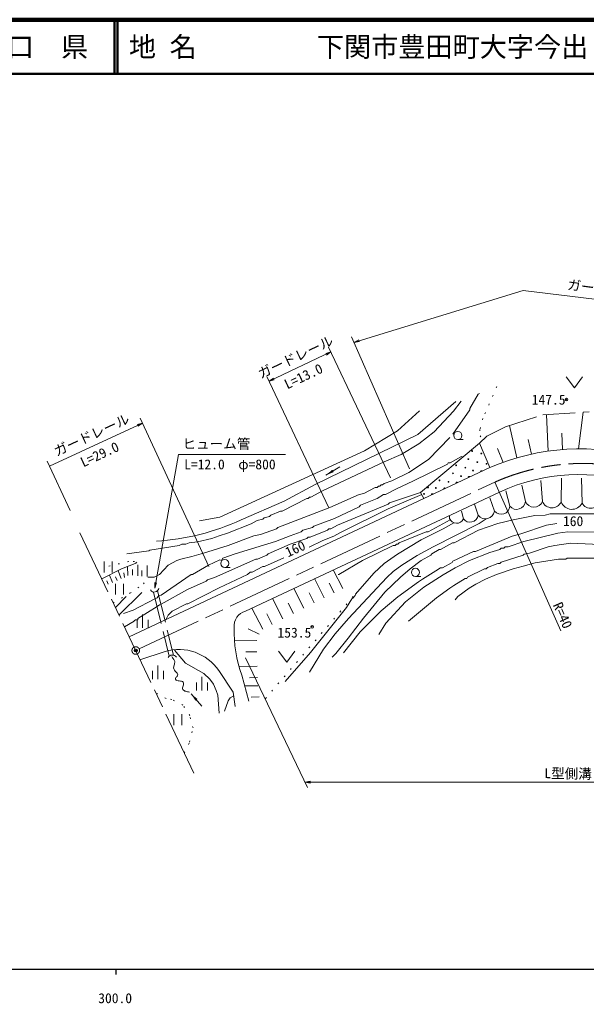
# Model space of a CAD drawing. Units: millimetres, scale not verified. Extents: x 40000 to 680000, y 20000 to 380000.
# Drawn here: x 350250 to 454674, y 198715 to 380000 of the extents above; entities that cross this region are included whole.
import ezdxf
from ezdxf.enums import TextEntityAlignment as Align

# ---------------------------------------------------------------- set-up
doc = ezdxf.new("R2010")
doc.units = ezdxf.units.MM
doc.header["$LTSCALE"] = 1000
doc.header["$PDMODE"] = 32
doc.header["$PDSIZE"] = 500
for name, pattern in [('CHAIN', [18.5, 12, -1.5, 3.5, -1.5]), ('DASHED', [7.5, 6, -1.5]), ('DOTTED', [1.75, 0.25, -1.5])]:
    doc.linetypes.add(name, pattern=pattern)
for name, color, linetype, lineweight in [('M-BGD', 7, 'Continuous', 13), ('M-BMK', 2, 'CHAIN', 13), ('M-STR-HTXT', 7, 'Continuous', 13), ('M-TTL', 2, 'Continuous', 140), ('M-TTL-BAND', 7, 'Continuous', 25), ('M-TTL-LINE', 7, 'Continuous', 50)]:
    doc.layers.add(name, color=color, linetype=linetype, lineweight=lineweight)
doc.layers.add('M-OTRS', color=6, linetype='Continuous')
doc.layers.add('M-TTL-TXT', color=7, linetype='Continuous')
doc.styles.add('ＭＳ ゴシック', font='')
doc.styles.get('ＭＳ ゴシック').set_extended_font_data('MS Gothic')

# ---------------------------------------------------------------- blocks, each defined once
blk = doc.blocks.new('田')
at = {"color": 7, "linetype": 'Continuous', "lineweight": 13}
for p, q in [((-0.75, 2), (-0.75, 0)), ((0.75, 0), (0.75, 2))]:
    blk.add_line(p, q, dxfattribs=at)
blk = doc.blocks.new('畑')
at = {"color": 7, "linetype": 'Continuous', "lineweight": 13}
for p, q in [((-1.5, 2), (0, 0)), ((0, 0), (1.5, 2))]:
    blk.add_line(p, q, dxfattribs=at)
blk = doc.blocks.new('荒地')
at = {"color": 7, "linetype": 'Continuous', "lineweight": 13}
for p, q in [((0, 0), (0, 2.5)), ((-1, 1.5), (-1, 0)), ((1, 1.5), (1, 0))]:
    blk.add_line(p, q, dxfattribs=at)
blk = doc.blocks.new('広葉樹林')
at = {"color": 7, "linetype": 'Continuous', "lineweight": 13}
blk.add_line((0, 0), (1, 0), dxfattribs=at)
blk.add_circle((0, 0.75), 0.75, dxfattribs=at)
blk = doc.blocks.new('filled_arrow')
at = {"color": 0, "linetype": 'Continuous', "lineweight": -2}
blk.add_solid([(7.5, 1.25), (0, 0), (7.5, -1.25)], dxfattribs=at)
blk = doc.blocks.new('open_arrow')
at = {"color": 0, "linetype": 'Continuous', "lineweight": -2}
blk.add_lwpolyline([(7.5, 1.25), (0, 0), (7.5, -1.25)], dxfattribs=at)

msp = doc.modelspace()

# ---------------------------------------------------------------- linework, layer by layer
at = {"layer": 'M-BGD', "linetype": 'DOTTED'}
for p, q in [((438177, 312396), (435624, 306501)), ((435624, 306501), (435061, 304474)), ((435061, 304474), (435098, 303310)), ((435098, 303310), (435671, 302606)), ((370346, 280118), (365953, 279142)), ((371397, 280156), (370346, 280118)), ((371848, 279893), (371397, 280156)), ((370571, 274299), (373049, 276026)), ((373049, 276026), (373988, 277152)), ((367469, 272541), (370571, 274299)), ((395566, 254917), (412235, 274289)), ((377235, 254908), (375353, 255901)), ((378305, 254720), (377235, 254908)), ((380332, 253688), (378305, 254720)), ((381590, 251754), (380332, 253688)), ((382191, 249464), (381590, 251754)), ((381553, 246855), (382191, 249464)), ((380588, 244853), (381553, 246855))]:
    msp.add_line(p, q, dxfattribs=at)
at = {"layer": 'M-BGD'}
for p, q in [((423648, 303573), (430631, 309655)), ((423948, 307928), (419893, 304249)), ((447618, 300484), (447323, 307197)), ((453241, 300911), (454071, 307671)), ((441844, 299233), (440517, 305200)), ((404726, 294337), (423648, 303573)), ((419893, 304249), (413792, 300539)), ((450291, 300782), (450159, 303791)), ((434995, 301968), (424098, 292873)), ((434995, 301968), (436897, 297447)), ((439323, 298410), (438299, 300955)), ((444564, 299929), (443961, 302639)), ((413792, 300539), (387156, 288331)), ((420523, 299861), (417391, 298507)), ((417391, 298507), (406045, 293173)), ((406699, 296060), (409268, 297610)), ((424733, 291753), (436897, 297447)), ((421963, 296559), (418830, 295035)), ((450047, 291146), (450123, 295501)), ((453877, 290921), (453802, 295501)), ((399019, 291259), (404726, 294337)), ((422725, 294951), (419677, 293511)), ((443440, 291221), (442764, 294225)), ((446594, 291221), (446293, 295051)), ((391869, 271012), (438644, 292948)), ((424098, 292873), (424733, 291753)), ((437733, 289419), (436907, 291897)), ((440587, 290320), (439836, 293174)), ((370432, 266287), (424733, 291753)), ((391060, 287805), (399019, 291259)), ((434730, 288668), (434054, 290696)), ((387156, 288331), (383402, 287655)), ((429474, 288068), (429474, 288648)), ((432027, 287993), (431651, 289419)), ((370212, 277546), (370131, 279208)), ((372033, 277528), (372027, 279546)), ((373723, 277359), (373716, 279377)), ((367367, 276299), (366794, 277608)), ((368936, 277002), (368391, 278447)), ((369593, 277208), (369419, 278036)), ((371059, 277637), (371056, 278646)), ((372748, 277468), (372745, 278477)), ((409783, 275181), (408041, 278597)), ((366571, 275951), (366294, 276582)), ((368205, 276666), (367909, 277343)), ((406390, 273452), (404592, 276979)), ((408206, 274377), (407299, 276158)), ((368543, 270274), (372746, 274440)), ((402645, 271542), (400784, 275193)), ((404520, 272498), (403582, 274340)), ((367880, 271674), (369856, 273708)), ((398776, 269570), (396850, 273348)), ((400713, 270558), (399743, 272461)), ((375565, 271837), (372009, 269635)), ((395038, 267664), (393049, 271565)), ((396781, 268553), (395777, 270521)), ((371332, 269127), (369578, 268091)), ((372009, 269635), (372009, 269381)), ((394390, 266771), (392363, 267748)), ((393939, 265608), (389833, 265523)), ((377066, 263562), (372411, 262022)), ((393983, 263518), (391946, 263476)), ((386940, 260032), (389568, 256053)), ((394038, 260830), (390674, 260761)), ((391182, 259207), (392496, 254401)), ((394081, 258744), (392631, 258714)), ((381845, 255763), (383817, 253503)), ((389568, 256053), (389981, 253425)), ((394112, 257255), (391729, 257206)), ((394390, 255171), (392939, 255141))]:
    msp.add_line(p, q, dxfattribs=at)
at = {"layer": 'M-BGD', "linetype": 'DASHED'}
for p, q in [((439801, 304971), (446633, 307149)), ((446633, 307149), (455193, 307750)), ((436347, 303245), (439801, 304971)), ((434995, 301968), (436347, 303245)), ((371848, 279893), (369013, 278804)), ((369013, 278804), (365373, 276965)), ((374900, 274518), (377821, 262674)), ((375663, 274764), (378593, 262887))]:
    msp.add_line(p, q, dxfattribs=at)
at = {"layer": 'M-BGD', "linetype": 'CHAIN'}
msp.add_line((382346, 241143), (360937, 286327), dxfattribs=at)
at = {"layer": 'M-BGD'}
for points in [[(435001, 311122), (434747, 310953), (433223, 308328), (433223, 308074), (430091, 303587)], [(431615, 309683), (430175, 307820), (426619, 304010), (423825, 301809), (420523, 299861)], [(429498, 302994), (425603, 298930), (421963, 296559)], [(422725, 294951), (429075, 298083), (429244, 298337), (429583, 298337), (431699, 299523), (431784, 299438)], [(418830, 295035), (417391, 294527), (417137, 294273), (416883, 294273), (416629, 294019), (416375, 294019), (416121, 293765), (415782, 293765), (413665, 292665), (412819, 292495), (407400, 290125)], [(406045, 293173), (403929, 291987), (403675, 291987), (403421, 291733), (403167, 291733), (398595, 289447), (398341, 289447), (396563, 288685), (396309, 288431), (395293, 288177), (395039, 287923), (394023, 287669), (392922, 287077), (388519, 285383), (386995, 284875), (385641, 284367), (383016, 283775)], [(424100, 292869), (418407, 290971), (418153, 290717), (408839, 286823)], [(424331, 292462), (418153, 289871), (409347, 285468)], [(419677, 293511), (417645, 292495), (417306, 292495), (416121, 291733), (413073, 290548)], [(407400, 290125), (397833, 286399), (397579, 286145), (394615, 285129), (393430, 284875), (388689, 283097), (384117, 281658)], [(408247, 288093), (412819, 290209), (413073, 290548)], [(462687, 288262), (460571, 288685), (457607, 288939), (448040, 288939), (447109, 288685), (445161, 288601), (441182, 287839)], [(408839, 286823), (407569, 286145), (407231, 286145), (406977, 285891), (403759, 284621), (403421, 284621), (403167, 284367), (400119, 283351), (396055, 281573), (395801, 281319), (394107, 280557), (393769, 280557), (386149, 277171)], [(408247, 288093), (404437, 286653), (404183, 286399), (402405, 285891), (402151, 285637), (400119, 284875), (397409, 283859), (389959, 281573), (387673, 280727), (387419, 280303)], [(436242, 288001), (434917, 287161), (426450, 282843), (423487, 281235), (420693, 279457), (419084, 278271), (417899, 277171), (410871, 269635), (408416, 266841), (406215, 263963), (403675, 259729)], [(407823, 262523), (408501, 263201), (410787, 265995), (413581, 269720), (417560, 274461), (420439, 277255), (422217, 278779), (424249, 280303), (426027, 281319), (426196, 281573), (427551, 282335), (427805, 282335), (430006, 283605), (430345, 283605), (434832, 285891), (438388, 287161), (441182, 287839)], [(429602, 287815), (425519, 285637), (425180, 285637), (420185, 283605), (419931, 283351), (419677, 283351), (419423, 283097), (419084, 283097), (413411, 280303), (409093, 277763), (408924, 277763)], [(430277, 287268), (428313, 286145), (424249, 284113), (419846, 281489), (417391, 279795), (415528, 278017), (412141, 274123)], [(449225, 287161), (447363, 286823), (442621, 285214)], [(409347, 285468), (408162, 284791), (406130, 284029), (403590, 282759)], [(442621, 285214), (441013, 284791), (434239, 281997), (433901, 281997), (430091, 280219), (429921, 279965), (428143, 278949), (427805, 278949), (426958, 278441), (424503, 276917), (423741, 276409), (419931, 273615), (416883, 271075), (412988, 267180), (409940, 263285)], [(461502, 284452), (460486, 284621), (460147, 284875), (456422, 285383), (456253, 285553), (451257, 285637), (449395, 285383), (443129, 283859)], [(383016, 283775), (381492, 283605), (380899, 283351), (380137, 283351), (379629, 283097), (374211, 282251), (374041, 282081), (369977, 281573)], [(443129, 283859), (440251, 282843), (439743, 282843), (439489, 282589), (438981, 282589), (438727, 282335), (436864, 281827), (433139, 280303), (430514, 278949), (428313, 277679), (424757, 275393), (421370, 272683), (417729, 268789), (416459, 266672)], [(460740, 282081), (458708, 282589), (458369, 282843), (457099, 283097), (455829, 283351), (451765, 283521), (448887, 283097), (447617, 282843), (444230, 281658)], [(384117, 281658), (382000, 281065), (379968, 280557), (379206, 280303), (377597, 279457), (375989, 277763), (375057, 277255), (373872, 277255)], [(444230, 281658), (443214, 281489), (443045, 281319), (438981, 280049), (438727, 279795), (438388, 279795), (436441, 279033), (436187, 278779), (435933, 278779), (432800, 277255), (432631, 277001), (432377, 277001), (430260, 275731), (429498, 275223), (427043, 273445), (421878, 269127)], [(385048, 279457), (382085, 277763), (381831, 277763), (376327, 273953), (375904, 273869)], [(385048, 279457), (387165, 280473), (387419, 280303)], [(398933, 280811), (395377, 279203), (395039, 279203), (393091, 278187), (392753, 278187), (392245, 277763), (386995, 275308)], [(445246, 279880), (443045, 279287), (441182, 278779), (438134, 277763), (436102, 276917), (434324, 275985), (433054, 275223), (431022, 273699), (430514, 273107)], [(460147, 280473), (458454, 280727), (451173, 280727), (450919, 280557), (449564, 280557), (445246, 279880)], [(386149, 277171), (384879, 276747), (384625, 276493), (381153, 274969), (376327, 272260)], [(375904, 273869), (375565, 273445), (375142, 273276)], [(386995, 275308), (381238, 272345), (380984, 272345), (378359, 270990), (377597, 270228), (377255, 269487)], [(412141, 274123), (412057, 273869), (411633, 273361), (411464, 273276)], [(375142, 273276), (371163, 271159), (369385, 270567)], [(376327, 272260), (375989, 272175), (375565, 271837)], [(411464, 273276), (410448, 271667), (403844, 263370), (399187, 258036)], [(372009, 269381), (371586, 269381), (371332, 269212), (371332, 269127)], [(378783, 263793), (380815, 261423), (384201, 259475), (385302, 258459), (385979, 257528), (386487, 256343), (386741, 255496), (386995, 252194)], [(378293, 262604), (378364, 262493), (378440, 262385), (378519, 262277), (378597, 262169), (378670, 262059), (378733, 261946), (378784, 261828), (378819, 261703), (378831, 261540), (378812, 261375), (378771, 261210), (378720, 261045), (378670, 260880), (378631, 260715), (378615, 260552), (378631, 260389), (378691, 260233), (378787, 260091), (378905, 259958), (379034, 259830), (379159, 259701), (379267, 259567), (379346, 259422), (379382, 259263), (379365, 259151), (379310, 259045), (379231, 258942), (379142, 258842), (379056, 258744), (378990, 258644), (378956, 258542), (378969, 258437), (379072, 258293), (379230, 258208), (379428, 258162), (379648, 258138), (379872, 258115), (380082, 258076), (380263, 258002), (380396, 257874), (380451, 257727), (380451, 257565), (380415, 257394), (380361, 257218), (380306, 257042), (380269, 256871), (380268, 256708), (380321, 256560), (380422, 256437), (380549, 256345), (380696, 256276), (380857, 256223), (381026, 256179), (381198, 256138), (381365, 256092), (381522, 256034)], [(389620, 255327), (389027, 254988), (388689, 254480), (388011, 252533)]]:
    msp.add_lwpolyline(points, dxfattribs=at)
for centre in [(433636, 300497), (435326, 300046), (430689, 297869), (432379, 297437), (432923, 299014), (434594, 298451), (436283, 298132), (430107, 296386), (431590, 295860), (433787, 296893), (425490, 293795), (426935, 293702), (427611, 295091), (429263, 294809), (424758, 292594)]:
    msp.add_circle(centre, 75, dxfattribs=at)
for centre, radius, start, end in [((453604, 258913), 42000, 73.51584, 113.4391), ((433079, 295660), 150, 25.08374, 205.08374), ((435343, 296720), 150, 25.08374, 205.08374), ((453316, 261205), 34970, 71.2296, 114.80787), ((428551, 293540), 150, 25.08374, 205.08374), ((430815, 294600), 150, 25.08374, 205.08374), ((426287, 292481), 150, 25.08374, 205.08374), ((438972, 290464), 1621, 220.14543, 354.9057), ((441826, 291365), 1621, 220.14543, 354.9057), ((445017, 291878), 1708, 202.61986, 337.38014), ((448336, 291903), 1871, 201.3745, 336.13477), ((452009, 291831), 2078, 199.2534, 334.01367), ((455526, 291828), 1882, 208.82331, 343.58358), ((433238, 288894), 1509, 216.65611, 351.41638), ((436075, 289670), 1677, 216.65611, 351.41638), ((372905, 327238), 43412, 273.35078, 294.72171), ((430766, 288562), 1383, 200.93518, 335.69545), ((375061, 275324), 822, 211.29768, 353.75994), ((392589, 268286), 2820, 104.78898, 187.51915), ((412662, 267098), 22884, 177.95005, 200.17271), ((379593, 255053), 8875, 34.12514, 106.53961), ((378412, 262038), 868, 33.53282, 153.61985)]:
    msp.add_arc(centre, radius, start, end, dxfattribs=at)
for p in [(451005, 309974), (404151, 268114)]:
    msp.add_point(p, dxfattribs=at)
at = {"layer": 'M-BMK'}
msp.add_line((372275, 264032), (437813, 294768), dxfattribs=at)
msp.add_circle((371642, 263735), 700, dxfattribs=at)
msp.add_arc((454054, 258213), 40000, 76.64496, 113.95502, dxfattribs=at)
at = {"layer": 'M-OTRS'}
msp.add_point((371642, 263735), dxfattribs=at)
at = {"layer": 'M-STR-HTXT'}
for p, q in [((411849, 320526), (443022, 330071)), ((521181, 320546), (443022, 330071)), ((422114, 297208), (411411, 321521)), ((418604, 295557), (407186, 319662)), ((396201, 313352), (407614, 318758)), ((407191, 290151), (395773, 314256)), ((385139, 279195), (372447, 306567)), ((355766, 297730), (372868, 305660)), ((359552, 289565), (355346, 298638)), ((437813, 294768), (449994, 267352)), ((391849, 262412), (403302, 238476)), ((402826, 239471), (509162, 239458))]:
    msp.add_line(p, q, dxfattribs=at)
msp.add_lwpolyline([(375154, 275240), (379509, 299868), (399217, 299868)], dxfattribs=at)
at = {"layer": 'M-TTL'}
msp.add_line((680000, 380000), (40000, 380000), dxfattribs=at)
at = {"layer": 'M-TTL-BAND'}
for p, q in [((40000, 205000), (579000, 205000)), ((368000, 205000), (368000, 204000))]:
    msp.add_line(p, q, dxfattribs=at)
at = {"layer": 'M-TTL-LINE'}
for p, q in [((367750, 380000), (367750, 370000)), ((368250, 380000), (368250, 370000)), ((40000, 370000), (680000, 370000))]:
    msp.add_line(p, q, dxfattribs=at)

# ---------------------------------------------------------------- block references
at = {"layer": 'M-BGD', "xscale": 1000, "yscale": 1000}
for name, p in [('畑', (452474, 312163)), ('広葉樹林', (430994, 302616)), ('田', (366571, 278138)), ('広葉樹林', (388045, 279039)), ('広葉樹林', (423185, 277387)), ('田', (368650, 274048)), ('荒地', (372911, 267891)), ('畑', (399458, 261619)), ('荒地', (375731, 258465)), ('荒地', (383840, 256363)), ('田', (379410, 249980))]:
    msp.add_blockref(name, p, dxfattribs=at)
at = {"layer": 'M-BGD', "xscale": 200, "yscale": 200}
for p, rotation in [((406699, 296060), 31.1), ((381845, 255763), 311.1)]:
    msp.add_blockref('filled_arrow', p, dxfattribs=dict(at, rotation=rotation))
at = {"layer": 'M-STR-HTXT', "xscale": 133, "yscale": 133}
for p, rotation in [((411849, 320526), 17), ((407614, 318758), 205.3), ((396201, 313352), 25.3), ((372868, 305660), 204.9), ((375154, 275240), 80)]:
    msp.add_blockref('open_arrow', p, dxfattribs=dict(at, rotation=rotation))
msp.add_blockref('open_arrow', (402826, 239471), dxfattribs=at)

# ---------------------------------------------------------------- texts
at = {"layer": 'M-BGD', "style": 'ＭＳ ゴシック'}
msp.add_text('147.5', height=1833, dxfattribs=at).set_placement((450845, 309974), align=Align.MIDDLE_RIGHT)
msp.add_text('160', height=1833, dxfattribs=at).set_placement((452245, 286116), align=Align.BOTTOM_CENTER)
msp.add_text('160', height=1833, rotation=24.444, dxfattribs=at).set_placement((401636, 281179), align=Align.BOTTOM_CENTER)
msp.add_text('153.5', height=1833, dxfattribs=at).set_placement((403991, 267954), align=Align.TOP_RIGHT)
at = {"layer": 'M-STR-HTXT', "style": 'ＭＳ ゴシック'}
for s, rotation, p in [('ガードレール', 352.599, (458462, 328795)), ('ガードレール', 25.346, (401693, 316507)), ('L=13.0', 25.346, (403171, 312959)), ('ガードレール', 24.876, (364107, 302149)), ('L=29.0', 24.876, (365599, 298557)), ('L型側溝', 359.097, (451289, 239602))]:
    msp.add_text(s, height=1833, rotation=rotation, dxfattribs=at).set_placement(p, align=Align.BOTTOM_CENTER)
msp.add_text('ヒューム管', height=1833, dxfattribs=at).set_placement((380259, 300368), align=Align.BOTTOM_LEFT)
msp.add_text('L=12.0  φ=800', height=1833, dxfattribs=at).set_placement((388992, 296580), align=Align.BOTTOM_CENTER)
msp.add_text('R=40', height=1833, rotation=293.955, dxfattribs=at).set_placement((449994, 267352), align=Align.BOTTOM_RIGHT)
at = {"layer": 'M-TTL-BAND', "style": 'ＭＳ ゴシック'}
msp.add_text('300.0', height=1833, dxfattribs=at).set_placement((367844, 198195), align=Align.BOTTOM_CENTER)
at = {"layer": 'M-TTL-TXT', "style": 'ＭＳ ゴシック'}
msp.add_text('山\u3000口\u3000県', height=3666, dxfattribs=at).set_placement((350375, 375000), align=Align.MIDDLE_CENTER)
for s, p in [('地 名', (370380, 375000)), ('下関市豊田町大字今出', (405024, 375000))]:
    msp.add_text(s, height=3666, dxfattribs=at).set_placement(p, align=Align.MIDDLE_LEFT)

doc.saveas('drawing.dxf')
